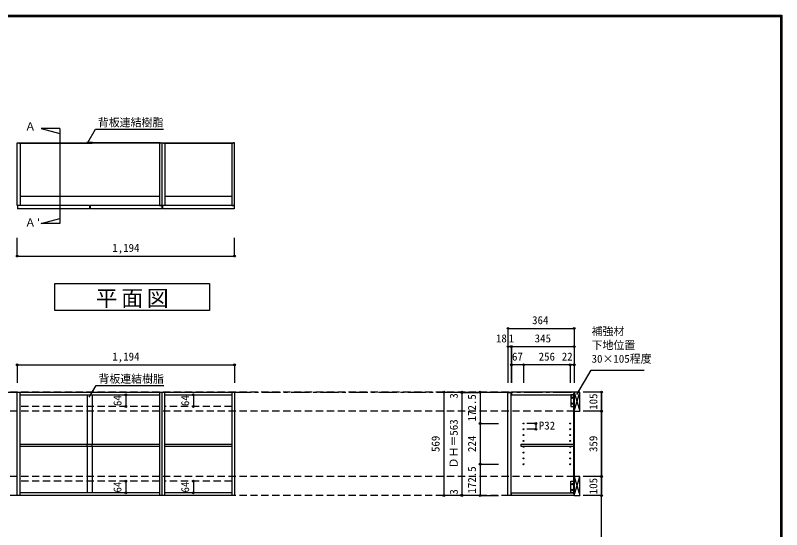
# Model space of a CAD drawing. Units: millimetres at full size, sheet at 1:20; some dimension numbers follow another scale. Extents: x -3893 to 3907, y -2871 to 2783.
# Drawn here: x -305 to 3907, y -44 to 2783 of the extents above; entities that cross this region are included whole.
import ezdxf
from ezdxf.enums import TextEntityAlignment as Align

# ---------------------------------------------------------------- set-up
doc = ezdxf.new("R2010")
doc.units = ezdxf.units.MM
doc.header["$LTSCALE"] = 20
doc.header["$PDMODE"] = 32
doc.header["$PDSIZE"] = 10
for name, pattern in [('CHAIN1', [8, 5, -1, 1, -1]), ('DASHED1', [1.8, 1.2, -0.6]), ('DASHED2', [3, 2, -1])]:
    doc.linetypes.add(name, pattern=pattern)
for name, color, linetype in [('0-1_本体', 2, 'Continuous'), ('0-2_扉', 3, 'Continuous'), ('0-4_棚', 3, 'Continuous'), ('0-5_ダボ', 7, 'Continuous'), ('0-6_桟木', 7, 'Continuous'), ('0-7_', 7, 'Continuous'), ('0-A_文字', 7, 'Continuous'), ('0-B_寸法', 7, 'Continuous'), ('F-1_枠', 6, 'Continuous')]:
    doc.layers.add(name, color=color, linetype=linetype)
doc.styles.add('ＭＳ ゴシック', font='')
doc.styles.get('ＭＳ ゴシック').set_extended_font_data('MS Gothic')

msp = doc.modelspace()

# ---------------------------------------------------------------- linework, layer by layer
at = {"layer": '0-1_本体'}
for p, q in [((-294.51, 1738.06), (-294.51, 2083.06)), ((-286.51, 2081.56), (97.99, 2081.56)), ((-279.51, 2080.06), (-279.51, 1738.06)), ((493.49, 2081.56), (108.99, 2081.56)), ((486.49, 2080.06), (486.49, 1738.06)), ((493.49, 2083.06), (501.49, 2083.06)), ((501.49, 2083.06), (509.49, 2083.06)), ((509.49, 2083.06), (509.49, 2080.06)), ((509.49, 2081.56), (891.49, 2081.56)), ((509.49, 2080.06), (891.49, 2080.06)), ((516.49, 2080.06), (516.49, 1738.06)), ((884.49, 2080.06), (884.49, 1738.06)), ((-279.51, 1738.06), (-294.51, 1738.06)), ((486.49, 1738.06), (501.49, 1738.06)), ((2421.49, 697.33), (2763.49, 697.33)), ((2763.49, 704.33), (2766.49, 704.33)), ((2763.49, 151.33), (2763.49, 704.33)), ((2764.99, 151.33), (2764.99, 704.33)), ((2766.49, 704.33), (2766.49, 712.33)), ((2766.49, 701.83), (2766.49, 709.83)), ((2763.49, 151.33), (2766.49, 151.33)), ((2766.49, 154.33), (2766.49, 146.33))]:
    msp.add_line(p, q, dxfattribs=at)
at = {"layer": '0-1_本体', "color": 7}
for p, q in [((-286.51, 2083.06), (97.99, 2083.06)), ((493.49, 2083.06), (108.99, 2083.06)), ((509.49, 2083.06), (891.49, 2083.06)), ((2766.49, 707.33), (2766.49, 143.33))]:
    msp.add_line(p, q, dxfattribs=at)
at = {"layer": '0-1_本体', "color": 3}
for p, q in [((-294.51, 712.33), (501.49, 712.33)), ((-279.51, 143.33), (-279.51, 712.33)), ((-279.51, 697.33), (486.49, 697.33)), ((486.49, 712.33), (486.49, 143.33)), ((501.49, 712.33), (899.49, 712.33)), ((516.49, 143.33), (516.49, 712.33)), ((516.49, 697.33), (884.49, 697.33)), ((884.49, 712.33), (884.49, 143.33)), ((899.49, 712.33), (899.49, 143.33)), ((486.49, 158.33), (-279.51, 158.33)), ((884.49, 158.33), (516.49, 158.33))]:
    msp.add_line(p, q, dxfattribs=at)
at = {"layer": '0-1_本体'}
for points in [[(-294.51, 2083.06), (-286.51, 2083.06), (-286.51, 2080.06), (97.99, 2080.06)], [(493.49, 2083.06), (493.49, 2080.06), (108.99, 2080.06)], [(516.49, 1738.06), (501.49, 1738.06), (501.49, 2083.06)], [(884.49, 1738.06), (899.49, 1738.06), (899.49, 2083.06)], [(899.49, 2083.06), (891.49, 2083.06), (891.49, 2080.06)], [(2766.49, 712.33), (2421.49, 712.33), (2421.49, 697.33)], [(2766.49, 143.33), (2421.49, 143.33), (2421.49, 158.33), (2763.49, 158.33)]]:
    msp.add_lwpolyline(points, dxfattribs=at)
at = {"layer": '0-1_本体', "color": 3}
for points in [[(501.49, 143.33), (-294.51, 143.33), (-294.51, 712.33)], [(899.49, 143.33), (501.49, 143.33), (501.49, 712.33)]]:
    msp.add_lwpolyline(points, dxfattribs=at)
at = {"layer": '0-2_扉', "color": 2}
for p, q in [((101.49, 1737.06), (101.49, 1719.06)), ((499.49, 1737.06), (105.49, 1737.06)), ((105.49, 1737.06), (105.49, 1719.06)), ((499.49, 1737.06), (499.49, 1719.06)), ((897.49, 1737.06), (897.49, 1719.06)), ((101.49, 1719.06), (-292.51, 1719.06)), ((499.49, 1719.06), (105.49, 1719.06)), ((897.49, 1719.06), (503.49, 1719.06)), ((2402.49, 709.33), (2420.49, 709.33)), ((2402.49, 146.33), (2402.49, 709.33)), ((2420.49, 146.33), (2420.49, 709.33)), ((2402.49, 146.33), (2420.49, 146.33))]:
    msp.add_line(p, q, dxfattribs=at)
for points in [[(101.49, 1737.06), (-292.51, 1737.06), (-292.51, 1719.06)], [(897.49, 1737.06), (503.49, 1737.06), (503.49, 1719.06)]]:
    msp.add_lwpolyline(points, dxfattribs=at)
at = {"layer": '0-4_棚'}
for p, q in [((-279.51, 1790.06), (486.49, 1790.06)), ((516.49, 1790.06), (884.49, 1790.06)), ((-279.51, 426.33), (486.49, 426.33)), ((516.49, 426.33), (884.49, 426.33)), ((-279.51, 414.33), (486.49, 414.33)), ((516.49, 414.33), (884.49, 414.33))]:
    msp.add_line(p, q, dxfattribs=at)
at = {"layer": '0-4_棚', "color": 2}
for p, q in [((2473.49, 426.33), (2473.49, 414.33)), ((2473.49, 426.33), (2763.49, 426.33)), ((2473.49, 414.33), (2763.49, 414.33))]:
    msp.add_line(p, q, dxfattribs=at)
at = {"layer": '0-5_ダボ'}
for centre in [(2488.49, 539.83), (2488.49, 507.83), (2744.49, 539.83), (2744.49, 507.83), (2488.49, 475.83), (2744.49, 475.83), (2488.49, 443.83), (2744.49, 443.83), (2488.49, 411.83), (2488.49, 379.83), (2744.49, 411.83), (2744.49, 379.83), (2488.49, 347.83), (2744.49, 347.83), (2488.49, 315.83), (2744.49, 315.83)]:
    msp.add_circle(centre, 2.5, dxfattribs=at)
at = {"layer": '0-6_桟木', "color": 3}
for p, q in [((2763.49, 633.33), (2763.49, 697.33)), ((2766.49, 712.33), (2766.49, 607.33)), ((2796.49, 712.33), (2766.49, 712.33)), ((2796.49, 607.33), (2796.49, 712.33)), ((2766.49, 607.33), (2796.49, 607.33)), ((2763.49, 222.33), (2763.49, 158.33)), ((2766.49, 248.33), (2766.49, 143.33)), ((2796.49, 248.33), (2766.49, 248.33)), ((2796.49, 143.33), (2796.49, 248.33)), ((2766.49, 143.33), (2796.49, 143.33))]:
    msp.add_line(p, q, dxfattribs=at)
at = {"layer": '0-6_桟木'}
for p, q in [((2766.49, 607.33), (2796.49, 712.33)), ((2766.49, 712.33), (2796.49, 607.33)), ((2766.49, 712.33), (2796.49, 607.33)), ((2766.49, 607.33), (2796.49, 712.33)), ((2766.49, 143.33), (2796.49, 248.33)), ((2766.49, 248.33), (2796.49, 143.33)), ((2766.49, 248.33), (2796.49, 143.33)), ((2766.49, 143.33), (2796.49, 248.33))]:
    msp.add_line(p, q, dxfattribs=at)
at = {"layer": '0-6_桟木', "linetype": 'DASHED2'}
for p, q in [((486.49, 633.33), (-279.51, 633.33)), ((884.49, 633.33), (516.49, 633.33)), ((486.49, 222.33), (-279.51, 222.33)), ((884.49, 222.33), (516.49, 222.33))]:
    msp.add_line(p, q, dxfattribs=at)
at = {"layer": '0-6_桟木', "color": 3}
for points in [[(2763.49, 697.33), (2748.49, 697.33), (2748.49, 633.33), (2763.49, 633.33)], [(2763.49, 158.33), (2748.49, 158.33), (2748.49, 222.33), (2763.49, 222.33)], [(2766.49, 143.33), (2796.49, 143.33), (2796.49, 248.33)], [(2796.49, 248.33), (2766.49, 248.33), (2766.49, 143.33)]]:
    msp.add_lwpolyline(points, dxfattribs=at)
msp.add_lwpolyline([(2796.49, 607.33), (2796.49, 712.33), (2766.49, 712.33), (2766.49, 607.33)], close=True, dxfattribs=at)
at = {"layer": '0-6_桟木'}
for centre in [(2755.99, 681.33), (2755.99, 649.33), (2755.99, 206.33), (2755.99, 174.33)]:
    msp.add_circle(centre, 4, dxfattribs=at)
at = {"layer": '0-7_'}
for p, q in [((87.49, 2083.56), (87.49, 2083.06)), ((87.49, 2083.06), (97.99, 2083.06)), ((118.99, 2084.06), (87.99, 2084.06)), ((89.49, 2080.06), (97.99, 2080.06)), ((89.49, 2079.56), (89.49, 2080.06)), ((116.99, 2079.06), (89.99, 2079.06)), ((97.99, 2080.06), (97.99, 2083.06)), ((98.99, 2083.06), (107.99, 2083.06)), ((98.99, 2080.06), (98.99, 2083.06)), ((98.99, 2080.06), (107.99, 2080.06)), ((107.99, 2080.06), (107.99, 2083.06)), ((108.99, 2080.06), (108.99, 2083.06)), ((108.99, 2083.06), (119.49, 2083.06)), ((108.99, 2080.06), (117.49, 2080.06)), ((117.49, 2079.56), (117.49, 2080.06)), ((119.49, 2083.56), (119.49, 2083.06)), ((89.49, 697.33), (89.49, 426.33)), ((117.49, 697.33), (117.49, 426.33)), ((89.49, 414.33), (89.49, 158.33)), ((117.49, 414.33), (117.49, 158.33))]:
    msp.add_line(p, q, dxfattribs=at)
at = {"layer": '0-7_', "linetype": 'DASHED1'}
for p, q in [((89.49, 414.33), (89.49, 426.33)), ((117.49, 414.33), (117.49, 426.33))]:
    msp.add_line(p, q, dxfattribs=at)
at = {"layer": '0-7_'}
for centre, start, end in [((87.99, 2083.56), 90, 180), ((89.99, 2079.56), 180, 270), ((116.99, 2079.56), 270, 0), ((118.99, 2083.56), 0, 90)]:
    msp.add_arc(centre, 0.5, start, end, dxfattribs=at)
at = {"layer": '0-A_文字'}
for p, q in [((-162.85, 2160.63), (-59.98, 2133.06)), ((-59.98, 2160.63), (-162.85, 2160.63)), ((-59.98, 2160.63), (-59.98, 1638.5)), ((92.91, 2083.47), (135.36, 2157)), ((135.36, 2157), (508.5, 2157)), ((-162.85, 1638.5), (-59.98, 1666.06)), ((-59.98, 1638.5), (-162.85, 1638.5)), ((-88.15, 1160.06), (-88.15, 1310.06)), ((-88.15, 1310.06), (761.85, 1310.06)), ((761.85, 1310.06), (761.85, 1160.06)), ((761.85, 1160.06), (-88.15, 1160.06)), ((2781.68, 698.69), (2858.72, 832.11)), ((2858.72, 832.11), (3151.73, 832.11)), ((101.48, 683.79), (138.34, 747.63)), ((138.34, 747.63), (511.48, 747.63))]:
    msp.add_line(p, q, dxfattribs=at)
at = {"layer": '0-A_文字', "linetype": 'CHAIN1'}
msp.add_line((-2788.51, 712.33), (2766.49, 712.33), dxfattribs=at)
at = {"layer": '0-B_寸法', "color": 4}
for p, q in [((-294.51, 1460.06), (-294.51, 1560.06)), ((899.49, 1460.06), (899.49, 1560.06)), ((-294.51, 1460.06), (899.49, 1460.06)), ((2402.49, 1062.33), (2766.49, 1062.33)), ((2402.49, 1062.33), (2402.49, 762.33)), ((2766.49, 1062.33), (2766.49, 862.33)), ((2402.49, 962.33), (2766.49, 962.33)), ((2420.49, 962.33), (2420.49, 762.33)), ((2421.49, 962.33), (2421.49, 862.33)), ((-294.51, 862.33), (899.49, 862.33)), ((-294.51, 862.33), (-294.51, 762.33)), ((899.49, 862.33), (899.49, 762.33)), ((2421.49, 862.33), (2421.49, 762.33)), ((2488.49, 862.33), (2421.49, 862.33)), ((2744.49, 862.33), (2488.49, 862.33)), ((2488.49, 862.33), (2488.49, 762.33)), ((2766.49, 862.33), (2744.49, 862.33)), ((2744.49, 862.33), (2744.49, 762.33)), ((2766.49, 862.33), (2766.49, 762.33)), ((301.31, 697.33), (298.32, 697.33)), ((301.31, 697.33), (301.31, 633.33)), ((673.18, 697.33), (670.2, 697.33)), ((673.18, 697.33), (673.18, 633.33)), ((2049.49, 712.33), (2249.49, 712.33)), ((2049.49, 712.33), (2049.49, 143.33)), ((2149.49, 712.33), (2149.49, 143.33)), ((2149.49, 709.33), (2249.49, 709.33)), ((2249.49, 712.33), (2249.49, 539.83)), ((2249.49, 712.33), (2349.49, 712.33)), ((2916.49, 712.33), (2816.49, 712.33)), ((2916.49, 712.33), (2816.49, 712.33)), ((2916.49, 712.33), (2916.49, 607.33)), ((2916.49, 607.33), (2916.49, 712.33)), ((301.31, 633.33), (298.32, 633.33)), ((673.18, 633.33), (670.2, 633.33)), ((2916.49, 607.33), (2816.49, 607.33)), ((2916.49, 607.33), (2816.49, 607.33)), ((2916.49, 607.33), (2916.49, 248.33)), ((2916.49, 248.33), (2916.49, 607.33)), ((2249.49, 539.83), (2349.49, 539.83)), ((2249.49, 539.83), (2249.49, 315.83)), ((2555.49, 539.83), (2505.49, 539.83)), ((2555.49, 507.83), (2505.49, 507.83)), ((2555.49, 539.83), (2555.49, 507.83)), ((2249.49, 315.83), (2349.49, 315.83)), ((2249.49, 315.83), (2249.49, 143.33)), ((301.31, 222.33), (298.32, 222.33)), ((301.31, 222.33), (301.31, 158.33)), ((673.18, 222.33), (670.2, 222.33)), ((673.18, 222.33), (673.18, 158.33)), ((2916.49, 248.33), (2816.49, 248.33)), ((2916.49, 248.33), (2816.49, 248.33)), ((2916.49, 248.33), (2916.49, 143.33)), ((2916.49, 143.33), (2916.49, 248.33)), ((301.31, 158.33), (298.32, 158.33)), ((673.18, 158.33), (670.2, 158.33)), ((2249.49, 143.33), (2049.49, 143.33)), ((2149.49, 146.33), (2249.49, 146.33)), ((2249.49, 143.33), (2349.49, 143.33)), ((2916.49, 143.33), (2816.49, 143.33)), ((2916.49, 143.33), (2816.49, 143.33)), ((2916.49, 143.33), (2816.49, 143.33)), ((2916.49, -663.67), (2916.49, 143.33))]:
    msp.add_line(p, q, dxfattribs=at)
at = {"layer": '0-B_寸法', "color": 4, "linetype": 'DASHED2'}
for p, q in [((2766.49, 712.33), (-2788.51, 712.33)), ((2766.49, 607.33), (-2788.51, 607.33)), ((2766.49, 248.33), (-2788.51, 248.33)), ((2766.49, 143.33), (-2788.51, 143.33))]:
    msp.add_line(p, q, dxfattribs=at)
at = {"layer": '0-B_寸法'}
for p in [(-294.51, 1460.06), (899.49, 1460.06), (2402.49, 1062.33), (2766.49, 1062.33), (2402.49, 962.33), (2420.49, 962.33), (2421.49, 962.33), (2766.49, 962.33), (-294.51, 862.33), (899.49, 862.33), (2421.49, 862.33), (2488.49, 862.33), (2744.49, 862.33), (2766.49, 862.33), (2049.49, 712.33), (2149.49, 712.33), (2249.49, 712.33), (2916.49, 712.33), (2916.49, 712.33), (301.31, 697.33), (673.18, 697.33), (2149.49, 709.33), (301.31, 633.33), (673.18, 633.33), (2916.49, 607.33), (2916.49, 607.33), (2249.49, 539.83), (2555.49, 539.83), (2555.49, 507.83), (2249.49, 315.83), (2916.49, 248.33), (2916.49, 248.33), (301.31, 222.33), (673.18, 222.33), (301.31, 158.33), (673.18, 158.33), (2049.49, 143.33), (2149.49, 146.33), (2149.49, 143.33), (2249.49, 143.33), (2916.49, 143.33), (2916.49, 143.33), (2916.49, 143.33)]:
    msp.add_point(p, dxfattribs=at)
at = {"layer": 'F-1_枠'}
for p, q in [((-3893.39, 2783.33), (3906.61, 2783.33)), ((-3893.39, 2780), (3906.61, 2780)), ((3899.95, 2783.33), (3899.95, -2803.33)), ((3903.28, 2783.33), (3903.28, -2803.33)), ((3906.61, 2783.33), (3906.61, -2803.33)), ((-3893.39, 2776.67), (3906.61, 2776.67))]:
    msp.add_line(p, q, dxfattribs=at)

# ---------------------------------------------------------------- texts
at = {"layer": '0-A_文字', "style": 'ＭＳ ゴシック'}
for s, p in [('Ａ ', (-252.85, 2136.63)), ('背板連結樹脂', (148.5, 2159.13)), ("Ａ'", (-252.85, 1608.5)), ('補強材', (2861.94, 1011.52)), ('下地位置', (2861.94, 934.9)), ('30×105程度', (2861.94, 860.36)), ('背板連結樹脂', (151.48, 749.76))]:
    msp.add_text(s, height=43.99, dxfattribs=at).set_placement(p, align=Align.BOTTOM_LEFT)
at = {"layer": '0-A_文字', "insert": (136.85, 1175.06), "char_height": 87.98, "attachment_point": 7, "style": 'ＭＳ ゴシック'}
msp.add_mtext('\\T1.17;平面図', dxfattribs=at)
at = {"layer": '0-B_寸法', "style": 'ＭＳ ゴシック'}
for s, p in [('1,194', (227.49, 1470.06)), ('364', (2534.99, 1072.33)), ('18', (2336.08, 972.33)), ('1', (2405.99, 972.33)), ('345', (2548.99, 972.33)), ('1,194', (227.49, 872.33)), ('67', (2424.49, 872.33)), ('256', (2570.99, 872.33)), ('22', (2697.78, 872.33)), ('P32', (2571.74, 492.98))]:
    msp.add_text(s, height=43.99, dxfattribs=at).set_placement(p, align=Align.BOTTOM_LEFT)
for s, p in [('64', (291.31, 635.33)), ('64', (663.18, 635.33)), ('3', (2139.49, 676.27)), ('172.5', (2239.49, 551.08)), ('105', (2906.49, 614.83)), ('105', (2906.49, 614.83)), ('ＤＨ＝563', (2139.49, 292.83)), ('569', (2039.49, 382.83)), ('224', (2239.49, 382.83)), ('359', (2906.49, 382.83)), ('359', (2906.49, 382.83)), ('172.5', (2239.49, 154.58)), ('64', (291.31, 160.33)), ('64', (663.18, 160.33)), ('105', (2906.49, 150.83)), ('105', (2906.49, 150.83)), ('3', (2139.49, 148.66))]:
    msp.add_text(s, height=43.99, rotation=90, dxfattribs=at).set_placement(p, align=Align.BOTTOM_LEFT)

doc.saveas('drawing.dxf')
